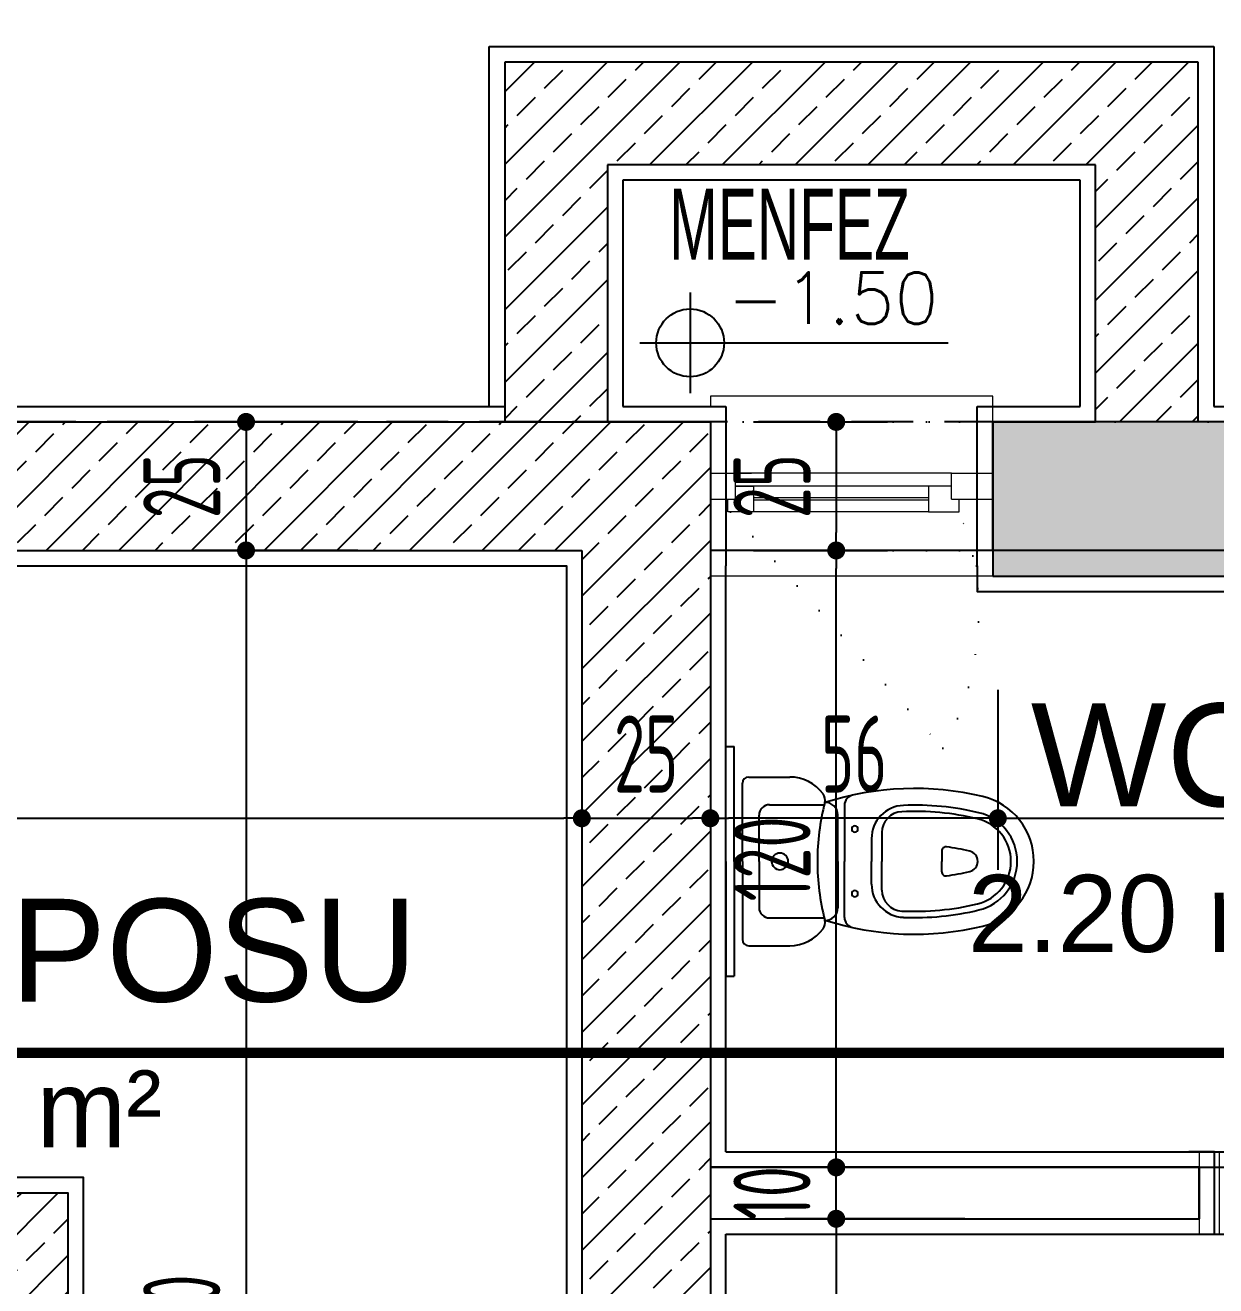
# Model space of a CAD drawing. Extents: x 41749 to 92598, y -24291 to 29432.
# Drawn here: x 50919 to 51150.6, y -22464 to -22218.8 of the extents above; entities that cross this region are included whole.
import ezdxf

# ---------------------------------------------------------------- set-up
doc = ezdxf.new("R2010")
doc.units = 0
doc.header["$MEASUREMENT"] = 0
doc.header["$PDMODE"] = 3
for name, pattern in [('ACAD_ISO10W100', [18, 12, -3, 0, -3]), ('DASHED', [0.75, 0.5, -0.25]), ('DOT', [6.35, 0, -6.35])]:
    doc.linetypes.add(name, pattern=pattern)
doc.layers.get('0').update_dxf_attribs({"linetype": 'CONTINUOUS'})
doc.layers.get('Defpoints').update_dxf_attribs({"linetype": 'CONTINUOUS'})
for name, color, linetype in [('AKS', 10, 'CONTINUOUS'), ('DUVAR', 6, 'CONTINUOUS'), ('İÇ ÖLÇÜ', 95, 'CONTINUOUS'), ('KOLON', 5, 'CONTINUOUS'), ('MAHAL', 21, 'CONTINUOUS'), ('MERBAS', 231, 'CONTINUOUS'), ('OLCU', 3, 'CONTINUOUS'), ('P', 7, 'DOT'), ('SEMBOL', 21, 'CONTINUOUS'), ('SIVA', 7, 'CONTINUOUS'), ('SıVA', 7, 'CONTINUOUS'), ('tar', 12, 'CONTINUOUS'), ('TEFRIS', 12, 'CONTINUOUS'), ('tefriş', 12, 'CONTINUOUS'), ('YAZI', 7, 'CONTINUOUS')]:
    doc.layers.add(name, color=color, linetype=linetype)
doc.layers.add('KAPI-GOR', color=153, linetype='CONTINUOUS', lineweight=15)
doc.layers.add('KAPI-KASA', color=34, linetype='CONTINUOUS', lineweight=20)
doc.styles.add('KOT', font='ROMANS.SHX')
doc.styles.add('mahal', font='arial.ttf', dxfattribs={"height": 70})
doc.styles.add('OLCU', font='isocpeur.ttf', dxfattribs={"width": 0.59})
doc.dimstyles.new('OLCU3', dxfattribs={"dimscale": 0.5, "dimtxt": 30, "dimasz": 7, "dimexe": 20, "dimexo": 0, "dimgap": 10, "dimtad": 1, "dimdec": 4, "dimrnd": 0.5, "dimdsep": 46, "dimtxsty": 'OLCU', "dimblk1": 'DOT', "dimblk2": 'DOT', "dimsah": 1, "dimcen": 0.09, "dimclrt": 4, "dimadec": 0, "dimazin": 0, "dimtfac": 1, "dimtdec": 4, "dimtix": 1, "dimtmove": 2, "dimatfit": 3, "dimfxl": 0, "dimtolj": 1, "dimtzin": 0, "dimarcsym": 0})
pattern_1 = [(45, (16.363, 0.385), (-7.0710678, 7.0710678), []), (45, (23.434, 0.385), (-7.0710678, 7.0710678), [5, -2.5])]

# ---------------------------------------------------------------- blocks, each defined once
blk = doc.blocks.new('DOT')
at = {"color": 0, "linetype": 'ByBlock'}
blk.add_line((-0.5, 0), (-1, 0), dxfattribs=at)
at = {"color": 0, "linetype": 'ByBlock', "const_width": 0.5}
blk.add_lwpolyline([(-0.25, 0, 1), (0.25, 0, 1)], format="xyb", close=True, dxfattribs=at)
blk = doc.blocks.new('*D2386')
at = {"layer": 'Defpoints', "color": 0, "transparency": 16777216}
for p in [(49072.8, -22085.67), (51262.32, -22295.96), (49072.8, -22343.23)]:
    blk.add_point(p, dxfattribs=at)
at = {"layer": 'OLCU', "color": 0, "lineweight": -2, "transparency": 16777216}
for p, q in [((49072.8, -22110.67), (49072.8, -22075.67)), ((51262.32, -22110.67), (51262.32, -22075.67)), ((51258.82, -22085.67), (49076.3, -22085.67))]:
    blk.add_line(p, q, dxfattribs=at)
at = {"layer": 'OLCU', "color": 0, "lineweight": -2, "transparency": 16777216, "xscale": 3.5, "yscale": 3.5, "zscale": 3.5, "rotation": 180}
blk.add_blockref('DOT', (49072.8, -22085.67), dxfattribs=at)
at = {"layer": 'OLCU', "color": 0, "lineweight": -2, "transparency": 16777216, "xscale": 3.5, "yscale": 3.5, "zscale": 3.5}
blk.add_blockref('DOT', (51262.32, -22085.67), dxfattribs=at)
at = {"layer": 'OLCU', "color": 4, "transparency": 16777216, "insert": (50167.56, -22073.17), "char_height": 15, "attachment_point": 5, "style": 'OLCU'}
blk.add_mtext('\\A1;2189.5', dxfattribs=at)
blk = doc.blocks.new('*D2397')
at = {"layer": 'Defpoints', "color": 0, "transparency": 16777216}
for p in [(51060.63, -22295.96), (51060.63, -22320.96), (51076.73, -22320.96)]:
    blk.add_point(p, dxfattribs=at)
at = {"layer": 'İÇ ÖLÇÜ', "color": 0, "lineweight": -2, "transparency": 16777216}
for p, q in [((51060.63, -22295.96), (51086.73, -22295.96)), ((51076.73, -22299.46), (51076.73, -22317.46)), ((51060.63, -22320.96), (51086.73, -22320.96))]:
    blk.add_line(p, q, dxfattribs=at)
at = {"layer": 'İÇ ÖLÇÜ', "color": 0, "lineweight": -2, "transparency": 16777216, "xscale": 3.5, "yscale": 3.5, "zscale": 3.5}
for p, rotation in [((51076.73, -22295.96), 90), ((51076.73, -22320.96), 270)]:
    blk.add_blockref('DOT', p, dxfattribs=dict(at, rotation=rotation))
at = {"layer": 'İÇ ÖLÇÜ', "color": 4, "transparency": 16777216, "insert": (51064.23, -22308.46), "char_height": 15, "attachment_point": 5, "rotation": 90, "style": 'OLCU'}
blk.add_mtext('\\A1;25', dxfattribs=at)
blk = doc.blocks.new('*D2398')
at = {"layer": 'Defpoints', "color": 0, "transparency": 16777216}
for p in [(51143.91, -22450.96), (51076.73, -22958.19), (51237.32, -22958.19)]:
    blk.add_point(p, dxfattribs=at)
at = {"layer": 'İÇ ÖLÇÜ', "color": 0, "lineweight": -2, "transparency": 16777216}
for p, q in [((51101.73, -22450.96), (51066.73, -22450.96)), ((51076.73, -22454.46), (51076.73, -22954.69)), ((51101.73, -22958.19), (51066.73, -22958.19))]:
    blk.add_line(p, q, dxfattribs=at)
at = {"layer": 'İÇ ÖLÇÜ', "color": 0, "lineweight": -2, "transparency": 16777216, "xscale": 3.5, "yscale": 3.5, "zscale": 3.5}
for p, rotation in [((51076.73, -22450.96), 90), ((51076.73, -22958.19), 270)]:
    blk.add_blockref('DOT', p, dxfattribs=dict(at, rotation=rotation))
at = {"layer": 'İÇ ÖLÇÜ', "color": 4, "transparency": 16777216, "insert": (51064.23, -22678.06), "char_height": 15, "attachment_point": 5, "rotation": 90, "style": 'OLCU'}
blk.add_mtext('\\A1;507', dxfattribs=at)
blk = doc.blocks.new('*D2433')
at = {"layer": 'Defpoints', "color": 0, "transparency": 16777216}
for p in [(51027.24, -22350.05), (50787.32, -22366.53), (51027.24, -22373.06)]:
    blk.add_point(p, dxfattribs=at)
at = {"layer": 'İÇ ÖLÇÜ', "color": 0, "lineweight": -2, "transparency": 16777216}
for p, q in [((51027.24, -22350.05), (51027.24, -22383.06)), ((50787.32, -22366.53), (50787.32, -22383.06)), ((50790.82, -22373.06), (51023.74, -22373.06))]:
    blk.add_line(p, q, dxfattribs=at)
at = {"layer": 'İÇ ÖLÇÜ', "color": 0, "lineweight": -2, "transparency": 16777216, "xscale": 3.5, "yscale": 3.5, "zscale": 3.5, "rotation": 180}
blk.add_blockref('DOT', (50787.32, -22373.06), dxfattribs=at)
at = {"layer": 'İÇ ÖLÇÜ', "color": 0, "lineweight": -2, "transparency": 16777216, "xscale": 3.5, "yscale": 3.5, "zscale": 3.5}
blk.add_blockref('DOT', (51027.24, -22373.06), dxfattribs=at)
at = {"layer": 'İÇ ÖLÇÜ', "color": 4, "transparency": 16777216, "insert": (50907.28, -22360.56), "char_height": 15, "attachment_point": 5, "style": 'OLCU'}
blk.add_mtext('\\A1;240', dxfattribs=at)
blk = doc.blocks.new('*D2434')
at = {"layer": 'Defpoints', "color": 0, "transparency": 16777216}
for p in [(51108.17, -22315.38), (51237.32, -22366.53), (51237.32, -22373.06)]:
    blk.add_point(p, dxfattribs=at)
at = {"layer": 'İÇ ÖLÇÜ', "color": 0, "lineweight": -2, "transparency": 16777216}
for p, q in [((51108.17, -22348.06), (51108.17, -22383.06)), ((51237.32, -22366.53), (51237.32, -22383.06)), ((51111.67, -22373.06), (51233.82, -22373.06))]:
    blk.add_line(p, q, dxfattribs=at)
at = {"layer": 'İÇ ÖLÇÜ', "color": 0, "lineweight": -2, "transparency": 16777216, "xscale": 3.5, "yscale": 3.5, "zscale": 3.5, "rotation": 180}
blk.add_blockref('DOT', (51108.17, -22373.06), dxfattribs=at)
at = {"layer": 'İÇ ÖLÇÜ', "color": 0, "lineweight": -2, "transparency": 16777216, "xscale": 3.5, "yscale": 3.5, "zscale": 3.5}
blk.add_blockref('DOT', (51237.32, -22373.06), dxfattribs=at)
at = {"layer": 'İÇ ÖLÇÜ', "color": 4, "transparency": 16777216, "insert": (51172.74, -22360.56), "char_height": 15, "attachment_point": 5, "style": 'OLCU'}
blk.add_mtext('\\A1;129', dxfattribs=at)
blk = doc.blocks.new('*D2762')
at = {"layer": 'Defpoints', "color": 0, "transparency": 16777216}
for p in [(51027.24, -22350.05), (51052.24, -22363.65), (51052.24, -22373.06)]:
    blk.add_point(p, dxfattribs=at)
at = {"layer": 'İÇ ÖLÇÜ', "color": 0, "lineweight": -2, "transparency": 16777216}
for p, q in [((51027.24, -22350.05), (51027.24, -22383.06)), ((51052.24, -22363.65), (51052.24, -22383.06)), ((51030.74, -22373.06), (51048.74, -22373.06))]:
    blk.add_line(p, q, dxfattribs=at)
at = {"layer": 'İÇ ÖLÇÜ', "color": 0, "lineweight": -2, "transparency": 16777216, "xscale": 3.5, "yscale": 3.5, "zscale": 3.5, "rotation": 180}
blk.add_blockref('DOT', (51027.24, -22373.06), dxfattribs=at)
at = {"layer": 'İÇ ÖLÇÜ', "color": 0, "lineweight": -2, "transparency": 16777216, "xscale": 3.5, "yscale": 3.5, "zscale": 3.5}
blk.add_blockref('DOT', (51052.24, -22373.06), dxfattribs=at)
at = {"layer": 'İÇ ÖLÇÜ', "color": 4, "transparency": 16777216, "insert": (51039.74, -22360.56), "char_height": 15, "attachment_point": 5, "style": 'OLCU'}
blk.add_mtext('\\A1;25', dxfattribs=at)
blk = doc.blocks.new('*D2763')
at = {"layer": 'Defpoints', "color": 0, "transparency": 16777216}
for p in [(50983.69, -22295.96), (50961.91, -22320.96), (50983.69, -22320.96)]:
    blk.add_point(p, dxfattribs=at)
at = {"layer": 'İÇ ÖLÇÜ', "color": 0, "lineweight": -2, "transparency": 16777216}
for p, q in [((50983.69, -22295.96), (50951.91, -22295.96)), ((50961.91, -22299.46), (50961.91, -22317.46)), ((50983.69, -22320.96), (50951.91, -22320.96))]:
    blk.add_line(p, q, dxfattribs=at)
at = {"layer": 'İÇ ÖLÇÜ', "color": 0, "lineweight": -2, "transparency": 16777216, "xscale": 3.5, "yscale": 3.5, "zscale": 3.5}
for p, rotation in [((50961.91, -22295.96), 90), ((50961.91, -22320.96), 270)]:
    blk.add_blockref('DOT', p, dxfattribs=dict(at, rotation=rotation))
at = {"layer": 'İÇ ÖLÇÜ', "color": 4, "transparency": 16777216, "insert": (50949.41, -22308.46), "char_height": 15, "attachment_point": 5, "rotation": 90, "style": 'OLCU'}
blk.add_mtext('\\A1;25', dxfattribs=at)
blk = doc.blocks.new('*D2764')
at = {"layer": 'Defpoints', "color": 0, "transparency": 16777216}
for p in [(50983.69, -22320.96), (50961.91, -22620.96), (51027.24, -22620.96)]:
    blk.add_point(p, dxfattribs=at)
at = {"layer": 'İÇ ÖLÇÜ', "color": 0, "lineweight": -2, "transparency": 16777216}
for p, q in [((50983.69, -22320.96), (50951.91, -22320.96)), ((50961.91, -22324.46), (50961.91, -22617.46)), ((50986.91, -22620.96), (50951.91, -22620.96))]:
    blk.add_line(p, q, dxfattribs=at)
at = {"layer": 'İÇ ÖLÇÜ', "color": 0, "lineweight": -2, "transparency": 16777216, "xscale": 3.5, "yscale": 3.5, "zscale": 3.5}
for p, rotation in [((50961.91, -22320.96), 90), ((50961.91, -22620.96), 270)]:
    blk.add_blockref('DOT', p, dxfattribs=dict(at, rotation=rotation))
at = {"layer": 'İÇ ÖLÇÜ', "color": 4, "transparency": 16777216, "insert": (50949.41, -22470.96), "char_height": 15, "attachment_point": 5, "rotation": 90, "style": 'OLCU'}
blk.add_mtext('\\A1;300', dxfattribs=at)
blk = doc.blocks.new('*D2775')
at = {"layer": 'Defpoints', "color": 0, "transparency": 16777216}
for p in [(51076.73, -22440.96), (51086.01, -22440.96), (51143.91, -22450.96)]:
    blk.add_point(p, dxfattribs=at)
at = {"layer": 'İÇ ÖLÇÜ', "color": 0, "lineweight": -2, "transparency": 16777216}
for p, q in [((51076.73, -22437.46), (51076.73, -22433.96)), ((51086.01, -22440.96), (51066.73, -22440.96)), ((51076.73, -22450.96), (51076.73, -22440.96)), ((51101.73, -22450.96), (51066.73, -22450.96)), ((51076.73, -22454.46), (51076.73, -22457.96))]:
    blk.add_line(p, q, dxfattribs=at)
at = {"layer": 'İÇ ÖLÇÜ', "color": 0, "lineweight": -2, "transparency": 16777216, "xscale": 3.5, "yscale": 3.5, "zscale": 3.5}
for p, rotation in [((51076.73, -22440.96), 270), ((51076.73, -22450.96), 90)]:
    blk.add_blockref('DOT', p, dxfattribs=dict(at, rotation=rotation))
at = {"layer": 'İÇ ÖLÇÜ', "color": 4, "transparency": 16777216, "insert": (51064.23, -22445.96), "char_height": 15, "attachment_point": 5, "rotation": 90, "style": 'OLCU'}
blk.add_mtext('\\A1;10', dxfattribs=at)
blk = doc.blocks.new('*D2776')
at = {"layer": 'Defpoints', "color": 0, "transparency": 16777216}
for p in [(51076.73, -22320.96), (51086.73, -22320.96), (51086.01, -22440.96)]:
    blk.add_point(p, dxfattribs=at)
at = {"layer": 'İÇ ÖLÇÜ', "color": 0, "lineweight": -2, "transparency": 16777216}
for p, q in [((51086.73, -22320.96), (51066.73, -22320.96)), ((51076.73, -22437.46), (51076.73, -22324.46)), ((51086.01, -22440.96), (51066.73, -22440.96))]:
    blk.add_line(p, q, dxfattribs=at)
at = {"layer": 'İÇ ÖLÇÜ', "color": 0, "lineweight": -2, "transparency": 16777216, "xscale": 3.5, "yscale": 3.5, "zscale": 3.5}
for p, rotation in [((51076.73, -22320.96), 90), ((51076.73, -22440.96), 270)]:
    blk.add_blockref('DOT', p, dxfattribs=dict(at, rotation=rotation))
at = {"layer": 'İÇ ÖLÇÜ', "color": 4, "transparency": 16777216, "insert": (51064.23, -22380.96), "char_height": 15, "attachment_point": 5, "rotation": 90, "style": 'OLCU'}
blk.add_mtext('\\A1;120', dxfattribs=at)
blk = doc.blocks.new('KOTBLK04')
for p, q in [((0, 0.49), (0, -0.49)), ((-0.49, 0), (2.51, 0))]:
    blk.add_line(p, q)
blk.add_circle((0, 0), 0.33)
at = {"color": 7, "style": 'KOT'}
blk.add_attdef('TEMIZ', (0.359, 0.185), '', height=1, dxfattribs=at)
blk = doc.blocks.new('klz1')
at = {"layer": 'tefriş', "linetype": 'Continuous'}
for p, q in [((137402.96, 93241.87), (137375.4, 93241.87)), ((137375.4, 93241.87), (137375.4, 93239.87)), ((137402.96, 93239.87), (137375.4, 93239.87)), ((137402.96, 93241.87), (137430.52, 93241.87)), ((137402.96, 93239.87), (137430.52, 93239.87)), ((137430.52, 93241.87), (137430.52, 93239.87)), ((137382.71, 93236.37), (137382.71, 93226.52)), ((137402.96, 93237.87), (137384.21, 93237.87)), ((137402.96, 93237.87), (137421.71, 93237.87)), ((137423.21, 93236.37), (137423.21, 93226.52)), ((137402.96, 93233.87), (137391.86, 93233.87)), ((137402.96, 93233.87), (137414.06, 93233.87)), ((137389.36, 93231.37), (137389.36, 93218.21)), ((137416.56, 93231.37), (137416.56, 93218.21)), ((137402.96, 93214.99), (137391.79, 93214.99)), ((137402.96, 93214.99), (137414.13, 93214.99)), ((137389.5, 93213.37), (137402.96, 93213.37)), ((137416.41, 93213.37), (137402.96, 93213.37)), ((137397.51, 93206.87), (137402.96, 93206.87)), ((137408.41, 93206.87), (137402.96, 93206.87)), ((137396.03, 93204.37), (137402.96, 93204.37)), ((137409.89, 93204.37), (137402.96, 93204.37)), ((137400.47, 93190.01), (137402.96, 93190.01)), ((137405.45, 93190.01), (137402.96, 93190.01))]:
    blk.add_line(p, q, dxfattribs=at)
for centre, radius, start, end in [((137384.21, 93236.37), 1.5, 90, 180), ((137421.71, 93236.37), 1.5, 0, 90), ((137391.86, 93231.37), 2.5, 90, 180), ((137414.06, 93231.37), 2.5, 0, 90), ((137402.96, 93228.87), 2, 90, 270), ((137402.96, 93228.87), 2, 270, 90), ((137392.71, 93226.52), 10, 180, 233.367), ((137413.21, 93226.52), 10, 306.633, 0), ((137455.46, 93196.51), 70, 162.0548, 193.5362), ((137388.23, 93220.5), 2.5, 233.367, 284.5064), ((137391.79, 93217.99), 3, 178.6368, 270), ((137402.96, 93163.59), 56.29, 90, 104.5064), ((137402.96, 93163.59), 56.29, 75.4936, 90), ((137414.13, 93217.99), 3, 270, 1.3632), ((137350.46, 93196.51), 70, 346.4638, 17.9452), ((137417.68, 93220.5), 2.5, 255.4936, 306.633), ((137389.5, 93210.87), 2.5, 90, 167.7163), ((137416.41, 93210.87), 2.5, 12.2837, 90), ((137395.21, 93210.87), 0.75, 0, 180), ((137395.21, 93210.87), 0.75, 180, 0), ((137410.71, 93210.87), 0.75, 0, 180), ((137410.71, 93210.87), 0.75, 180, 0), ((137397.51, 93198.87), 8, 90, 177.6672), ((137408.41, 93198.87), 8, 2.3328, 90), ((137396.03, 93199.37), 5, 90, 177.2441), ((137409.89, 93199.37), 5, 2.7559, 90), ((137455.46, 93196.51), 66, 177.6672, 193.5362), ((137455.46, 93196.51), 64.5, 177.2441, 193.5362), ((137350.46, 93196.51), 64.5, 346.4638, 2.7559), ((137350.46, 93196.51), 66, 346.4638, 2.3328), ((137400.47, 93189.01), 1, 90, 187.7658), ((137455.46, 93196.51), 56.5, 187.7658, 193.5362), ((137350.46, 93196.51), 56.5, 346.4638, 352.2342), ((137405.45, 93189.01), 1, 352.2342, 90), ((137402.96, 93183.87), 2.5, 193.5362, 270), ((137402.96, 93183.87), 2.5, 270, 346.4638), ((137402.96, 93183.87), 16, 193.5362, 270), ((137402.96, 93183.87), 12, 193.5362, 270), ((137402.96, 93183.87), 10.5, 193.5362, 270), ((137402.96, 93183.87), 10.5, 270, 346.4638), ((137402.96, 93183.87), 12, 270, 346.4638), ((137402.96, 93183.87), 16, 270, 346.4638)]:
    blk.add_arc(centre, radius, start, end, dxfattribs=at)
blk = doc.blocks.new('*D2777')
at = {"layer": 'Defpoints', "color": 0, "transparency": 16777216}
for p in [(51108.17, -22315.38), (51052.24, -22351.13), (51052.24, -22373.06)]:
    blk.add_point(p, dxfattribs=at)
at = {"layer": 'İÇ ÖLÇÜ', "color": 0, "lineweight": -2, "transparency": 16777216}
for p, q in [((51108.17, -22348.06), (51108.17, -22383.06)), ((51052.24, -22351.13), (51052.24, -22383.06)), ((51104.67, -22373.06), (51055.74, -22373.06))]:
    blk.add_line(p, q, dxfattribs=at)
at = {"layer": 'İÇ ÖLÇÜ', "color": 0, "lineweight": -2, "transparency": 16777216, "xscale": 3.5, "yscale": 3.5, "zscale": 3.5, "rotation": 180}
blk.add_blockref('DOT', (51052.24, -22373.06), dxfattribs=at)
at = {"layer": 'İÇ ÖLÇÜ', "color": 0, "lineweight": -2, "transparency": 16777216, "xscale": 3.5, "yscale": 3.5, "zscale": 3.5}
blk.add_blockref('DOT', (51108.17, -22373.06), dxfattribs=at)
at = {"layer": 'İÇ ÖLÇÜ', "color": 4, "transparency": 16777216, "insert": (51080.21, -22360.56), "char_height": 15, "attachment_point": 5, "style": 'OLCU'}
blk.add_mtext('\\A1;56', dxfattribs=at)
blk = doc.blocks.new('*D2793')
at = {"layer": 'Defpoints', "color": 0, "transparency": 16777216}
for p in [(51147.17, -22121.6), (51147.17, -22295.96), (51262.32, -22295.96)]:
    blk.add_point(p, dxfattribs=at)
at = {"layer": 'OLCU', "color": 0, "lineweight": -2, "transparency": 16777216}
for p, q in [((51147.17, -22146.6), (51147.17, -22111.6)), ((51262.32, -22146.6), (51262.32, -22111.6)), ((51258.82, -22121.6), (51150.67, -22121.6))]:
    blk.add_line(p, q, dxfattribs=at)
at = {"layer": 'OLCU', "color": 0, "lineweight": -2, "transparency": 16777216, "xscale": 3.5, "yscale": 3.5, "zscale": 3.5, "rotation": 180}
blk.add_blockref('DOT', (51147.17, -22121.6), dxfattribs=at)
at = {"layer": 'OLCU', "color": 0, "lineweight": -2, "transparency": 16777216, "xscale": 3.5, "yscale": 3.5, "zscale": 3.5}
blk.add_blockref('DOT', (51262.32, -22121.6), dxfattribs=at)
at = {"layer": 'OLCU', "color": 4, "transparency": 16777216, "insert": (51204.74, -22109.1), "char_height": 15, "attachment_point": 5, "style": 'OLCU'}
blk.add_mtext('\\A1;115', dxfattribs=at)
blk = doc.blocks.new('*D2794')
at = {"layer": 'Defpoints', "color": 0, "transparency": 16777216}
for p in [(51127.17, -22121.6), (51127.17, -22270.95), (51147.17, -22295.96)]:
    blk.add_point(p, dxfattribs=at)
at = {"layer": 'OLCU', "color": 0, "lineweight": -2, "transparency": 16777216}
for p, q in [((51127.17, -22146.6), (51127.17, -22111.6)), ((51147.17, -22146.6), (51147.17, -22111.6)), ((51123.67, -22121.6), (51120.17, -22121.6)), ((51147.17, -22121.6), (51127.17, -22121.6)), ((51150.67, -22121.6), (51154.17, -22121.6))]:
    blk.add_line(p, q, dxfattribs=at)
at = {"layer": 'OLCU', "color": 0, "lineweight": -2, "transparency": 16777216, "xscale": 3.5, "yscale": 3.5, "zscale": 3.5}
blk.add_blockref('DOT', (51127.17, -22121.6), dxfattribs=at)
at = {"layer": 'OLCU', "color": 0, "lineweight": -2, "transparency": 16777216, "xscale": 3.5, "yscale": 3.5, "zscale": 3.5, "rotation": 180}
blk.add_blockref('DOT', (51147.17, -22121.6), dxfattribs=at)
at = {"layer": 'OLCU', "color": 4, "transparency": 16777216, "insert": (51137.17, -22109.1), "char_height": 15, "attachment_point": 5, "style": 'OLCU'}
blk.add_mtext('\\A1;20', dxfattribs=at)
blk = doc.blocks.new('*D2795')
at = {"layer": 'Defpoints', "color": 0, "transparency": 16777216}
for p in [(51107.17, -22121.6), (51127.17, -22270.95), (51107.17, -22300.96)]:
    blk.add_point(p, dxfattribs=at)
at = {"layer": 'OLCU', "color": 0, "lineweight": -2, "transparency": 16777216}
for p, q in [((51107.17, -22146.6), (51107.17, -22111.6)), ((51127.17, -22146.6), (51127.17, -22111.6)), ((51103.67, -22121.6), (51100.17, -22121.6)), ((51127.17, -22121.6), (51107.17, -22121.6)), ((51130.67, -22121.6), (51134.17, -22121.6))]:
    blk.add_line(p, q, dxfattribs=at)
at = {"layer": 'OLCU', "color": 0, "lineweight": -2, "transparency": 16777216, "xscale": 3.5, "yscale": 3.5, "zscale": 3.5}
blk.add_blockref('DOT', (51107.17, -22121.6), dxfattribs=at)
at = {"layer": 'OLCU', "color": 0, "lineweight": -2, "transparency": 16777216, "xscale": 3.5, "yscale": 3.5, "zscale": 3.5, "rotation": 180}
blk.add_blockref('DOT', (51127.17, -22121.6), dxfattribs=at)
at = {"layer": 'OLCU', "color": 4, "transparency": 16777216, "insert": (51117.17, -22109.1), "char_height": 15, "attachment_point": 5, "style": 'OLCU'}
blk.add_mtext('\\A1;20', dxfattribs=at)
blk = doc.blocks.new('*D2796')
at = {"layer": 'Defpoints', "color": 0, "transparency": 16777216}
for p in [(51052.24, -22121.6), (51052.24, -22295.96), (51107.17, -22300.96)]:
    blk.add_point(p, dxfattribs=at)
at = {"layer": 'OLCU', "color": 0, "lineweight": -2, "transparency": 16777216}
for p, q in [((51052.24, -22146.6), (51052.24, -22111.6)), ((51107.17, -22146.6), (51107.17, -22111.6)), ((51103.67, -22121.6), (51055.74, -22121.6))]:
    blk.add_line(p, q, dxfattribs=at)
at = {"layer": 'OLCU', "color": 0, "lineweight": -2, "transparency": 16777216, "xscale": 3.5, "yscale": 3.5, "zscale": 3.5, "rotation": 180}
blk.add_blockref('DOT', (51052.24, -22121.6), dxfattribs=at)
at = {"layer": 'OLCU', "color": 0, "lineweight": -2, "transparency": 16777216, "xscale": 3.5, "yscale": 3.5, "zscale": 3.5}
blk.add_blockref('DOT', (51107.17, -22121.6), dxfattribs=at)
at = {"layer": 'OLCU', "color": 4, "transparency": 16777216, "insert": (51079.71, -22109.1), "char_height": 15, "attachment_point": 5, "style": 'OLCU'}
blk.add_mtext('\\A1;55', dxfattribs=at)
blk = doc.blocks.new('*D2797')
at = {"layer": 'Defpoints', "color": 0, "transparency": 16777216}
for p in [(51032.23, -22121.6), (51032.23, -22295.96), (51052.24, -22295.96)]:
    blk.add_point(p, dxfattribs=at)
at = {"layer": 'OLCU', "color": 0, "lineweight": -2, "transparency": 16777216}
for p, q in [((51032.23, -22146.6), (51032.23, -22111.6)), ((51052.24, -22146.6), (51052.24, -22111.6)), ((51028.73, -22121.6), (51025.23, -22121.6)), ((51052.24, -22121.6), (51032.23, -22121.6)), ((51055.74, -22121.6), (51059.24, -22121.6))]:
    blk.add_line(p, q, dxfattribs=at)
at = {"layer": 'OLCU', "color": 0, "lineweight": -2, "transparency": 16777216, "xscale": 3.5, "yscale": 3.5, "zscale": 3.5}
blk.add_blockref('DOT', (51032.23, -22121.6), dxfattribs=at)
at = {"layer": 'OLCU', "color": 0, "lineweight": -2, "transparency": 16777216, "xscale": 3.5, "yscale": 3.5, "zscale": 3.5, "rotation": 180}
blk.add_blockref('DOT', (51052.24, -22121.6), dxfattribs=at)
at = {"layer": 'OLCU', "color": 4, "transparency": 16777216, "insert": (51042.24, -22109.1), "char_height": 15, "attachment_point": 5, "style": 'OLCU'}
blk.add_mtext('\\A1;20', dxfattribs=at)
blk = doc.blocks.new('*D2798')
at = {"layer": 'Defpoints', "color": 0, "transparency": 16777216}
for p in [(51012.23, -22121.6), (51012.23, -22292.96), (51032.23, -22295.96)]:
    blk.add_point(p, dxfattribs=at)
at = {"layer": 'OLCU', "color": 0, "lineweight": -2, "transparency": 16777216}
for p, q in [((51012.23, -22146.6), (51012.23, -22111.6)), ((51032.23, -22146.6), (51032.23, -22111.6)), ((51008.73, -22121.6), (51005.23, -22121.6)), ((51032.23, -22121.6), (51012.23, -22121.6)), ((51035.73, -22121.6), (51039.23, -22121.6))]:
    blk.add_line(p, q, dxfattribs=at)
at = {"layer": 'OLCU', "color": 0, "lineweight": -2, "transparency": 16777216, "xscale": 3.5, "yscale": 3.5, "zscale": 3.5}
blk.add_blockref('DOT', (51012.23, -22121.6), dxfattribs=at)
at = {"layer": 'OLCU', "color": 0, "lineweight": -2, "transparency": 16777216, "xscale": 3.5, "yscale": 3.5, "zscale": 3.5, "rotation": 180}
blk.add_blockref('DOT', (51032.23, -22121.6), dxfattribs=at)
at = {"layer": 'OLCU', "color": 4, "transparency": 16777216, "insert": (51022.23, -22109.1), "char_height": 15, "attachment_point": 5, "style": 'OLCU'}
blk.add_mtext('\\A1;20', dxfattribs=at)
blk = doc.blocks.new('*D2799')
at = {"layer": 'Defpoints', "color": 0, "transparency": 16777216}
for p in [(49072.8, -22121.6), (51012.23, -22292.96), (49072.8, -22334.44)]:
    blk.add_point(p, dxfattribs=at)
at = {"layer": 'OLCU', "color": 0, "lineweight": -2, "transparency": 16777216}
for p, q in [((49072.8, -22146.6), (49072.8, -22111.6)), ((51012.23, -22146.6), (51012.23, -22111.6)), ((51008.73, -22121.6), (49076.3, -22121.6))]:
    blk.add_line(p, q, dxfattribs=at)
at = {"layer": 'OLCU', "color": 0, "lineweight": -2, "transparency": 16777216, "xscale": 3.5, "yscale": 3.5, "zscale": 3.5, "rotation": 180}
blk.add_blockref('DOT', (49072.8, -22121.6), dxfattribs=at)
at = {"layer": 'OLCU', "color": 0, "lineweight": -2, "transparency": 16777216, "xscale": 3.5, "yscale": 3.5, "zscale": 3.5}
blk.add_blockref('DOT', (51012.23, -22121.6), dxfattribs=at)
at = {"layer": 'OLCU', "color": 4, "transparency": 16777216, "insert": (50042.51, -22109.1), "char_height": 15, "attachment_point": 5, "style": 'OLCU'}
blk.add_mtext('\\A1;1939.5', dxfattribs=at)

msp = doc.modelspace()

# ---------------------------------------------------------------- hatches: boundary and pattern name
at = {"layer": 'tar'}
h = msp.add_hatch(dxfattribs=at)
h.set_pattern_fill('ANSI33', color=256, scale=40, style=0)
h.set_pattern_definition(pattern_1)
h.paths.add_polyline_path([(51147.16801, -22225.95372), (51066.72873, -22225.95372), (51012.22873, -22225.95372), (51012.22873, -22295.95522), (51032.22873, -22295.95522), (51032.22873, -22245.95372), (51066.72873, -22245.95372), (51127.16801, -22245.95372), (51127.16801, -22295.95372), (51127.16801, -22295.95522), (51147.16801, -22295.95522)])
h = msp.add_hatch(dxfattribs=at)
h.set_pattern_fill('ANSI33', color=256, scale=40, style=0)
h.set_pattern_definition(pattern_1)
h.paths.add_polyline_path([(50787.31654, -22355.95522), (50767.31654, -22355.95522), (50767.31654, -22377.10746), (50767.31654, -22418.70461), (50787.31654, -22418.70461)])
h.paths.add_polyline_path([(49692.31654, -22295.95522), (49662.31654, -22295.95522), (49662.31654, -22355.95522), (49692.31654, -22355.95522)])
h.paths.add_polyline_path([(50217.31654, -22295.95522), (50207.31654, -22295.95522), (50197.31654, -22295.95522), (50197.31654, -22500.95522), (50217.31654, -22500.95522)])
h.paths.add_polyline_path([(50397.31654, -22295.95522), (50387.31654, -22295.95522), (50377.31654, -22295.95522), (50377.31654, -22500.95522), (50397.31654, -22500.95522)])
h.paths.add_polyline_path([(50757.31654, -22355.95522), (50787.31654, -22355.95522), (50787.31654, -22295.95522), (50757.31654, -22295.95522)])
h.paths.add_polyline_path([(51107.16801, -22295.95522), (51107.16801, -22325.95522), (51166.16801, -22325.95522), (51166.16801, -22295.95522)])
h.paths.add_polyline_path([(49692.31654, -22580.95522), (49662.31654, -22580.95522), (49662.31654, -22640.95522), (49692.31654, -22640.95522)])
h.paths.add_polyline_path([(50377.31654, -22610.95522), (50377.31654, -22640.95522), (50437.31654, -22640.95522), (50437.31654, -22610.95522)])
h.paths.add_polyline_path([(50787.31654, -22640.95522), (50787.31654, -22610.95522), (50727.31654, -22610.95522), (50727.31654, -22640.95522)])
h.paths.add_polyline_path([(49692.31654, -23110.95522), (49692.31654, -23080.95522), (49632.31654, -23080.95522), (49632.31654, -23110.95522)])
h.paths.add_polyline_path([(50117.31654, -23155.95517), (50087.31654, -23155.95517), (50087.31654, -23215.95517), (50117.31654, -23215.95517)])
h.paths.add_polyline_path([(50617.31654, -23155.95517), (50587.31654, -23155.95517), (50587.31654, -23215.95517), (50617.31654, -23215.95517)])
h.paths.add_polyline_path([(51106.16801, -23080.95522), (51106.16801, -23110.95522), (51166.16801, -23110.95522), (51166.16801, -23080.95522)])
h.paths.add_polyline_path([(50768.25654, -22349.30589), (50786.37654, -22349.30589), (50786.37654, -22371.80589), (50768.25654, -22371.80589)], flags=9)
h = msp.add_hatch(dxfattribs=at)
h.set_pattern_fill('ANSI33', color=256, scale=40, style=0)
h.set_pattern_definition(pattern_1)
h.paths.add_polyline_path([(51052.24228, -22295.95522), (50787.31654, -22295.95522), (50787.31654, -22320.95522), (51027.24228, -22320.95522), (51027.24228, -22418.70461), (51052.24228, -22418.70461), (51052.24228, -22320.95522)])
h.paths.add_polyline_path([(51052.24228, -22418.70461), (51027.24228, -22418.70461), (51027.24228, -22620.95522), (50927.31654, -22620.95522), (50927.31654, -22445.95522), (50787.31654, -22445.95522), (50787.31654, -22418.70461), (50767.31654, -22418.70461), (50767.31654, -22510.95522), (50787.31654, -22510.95522), (50787.31654, -22470.95522), (50907.31654, -22470.95522), (50907.31654, -22620.95522), (50787.31654, -22620.95522), (50787.31654, -22640.95522), (51052.24228, -22640.95522)])
h.paths.add_polyline_path([(50823.66904, -22317.51522), (50823.66904, -22299.39522), (50846.16904, -22299.39522), (50846.16904, -22317.51522)], flags=24)
h.paths.add_polyline_path([(51030.68228, -22349.30589), (51048.80228, -22349.30589), (51048.80228, -22371.80589), (51030.68228, -22371.80589)], flags=24)
h.paths.add_polyline_path([(50938.15865, -22317.51522), (50938.15865, -22299.39522), (50960.65865, -22299.39522), (50960.65865, -22317.51522)], flags=24)
h.paths.add_polyline_path([(50847.9128, -22295.50871), (50889.56846, -22295.50871), (50889.56846, -22320.39191), (50847.9128, -22320.39191)], flags=9)
h.paths.add_polyline_path([(50823.66904, -22640.01522), (50823.66904, -22621.89522), (50846.16904, -22621.89522), (50846.16904, -22640.01522)], flags=24)
h.paths.add_polyline_path([(50908.25654, -22537.18831), (50926.37654, -22537.18831), (50926.37654, -22559.68831), (50908.25654, -22559.68831)], flags=24)
h.paths.add_polyline_path([(51030.68228, -22537.18831), (51048.80228, -22537.18831), (51048.80228, -22559.68831), (51030.68228, -22559.68831)], flags=24)
h.paths.add_polyline_path([(50823.66904, -22467.51522), (50823.66904, -22449.39522), (50846.16904, -22449.39522), (50846.16904, -22467.51522)], flags=24)
h.paths.add_polyline_path([(50938.15865, -22640.01522), (50938.15865, -22621.89522), (50960.65865, -22621.89522), (50960.65865, -22640.01522)], flags=24)
h.paths.add_polyline_path([(50788.87581, -22476.22144), (50911.52792, -22476.22144), (50911.52792, -22528.73804), (50788.87581, -22528.73804)], flags=25)
h.paths.add_polyline_path([(50867.11664, -22617.2346), (50908.7723, -22617.2346), (50908.7723, -22642.1178), (50867.11664, -22642.1178)], flags=9)

# ---------------------------------------------------------------- linework, layer by layer
at = {"layer": 'AKS', "linetype": 'ACAD_ISO10W100'}
msp.add_line((51562.31654, -22295.95522), (48825.56622, -22295.95522), dxfattribs=at)
at = {"layer": 'DUVAR'}
for p, q in [((51107.16801, -22320.95517), (51107.16801, -22295.95517)), ((51107.16801, -22295.95517), (51107.16801, -22320.95517)), ((51107.16801, -22320.95517), (51107.16801, -22295.95517)), ((51107.16801, -22320.95517), (51107.16801, -22295.95517)), ((51107.16801, -22295.95517), (51107.16801, -22320.95517)), ((51107.16801, -22295.95517), (51107.16801, -22295.95517)), ((51127.16801, -22295.95517), (51127.16801, -22295.95522)), ((51127.16801, -22295.95522), (51127.16801, -22295.95522)), ((51142.31654, -22440.95522), (51147.31654, -22440.95522)), ((51147.31314, -22450.95518), (51147.31314, -22440.95518)), ((51147.31654, -22440.95518), (51147.31654, -22450.95518)), ((51147.31654, -22440.95518), (51147.31654, -22450.95518)), ((51147.31654, -22440.95518), (51147.31654, -22450.95518)), ((51147.31654, -22450.95518), (51147.31654, -22440.95518)), ((51147.31654, -22450.95518), (51147.31654, -22440.95518)), ((51147.31654, -22440.95518), (51147.31654, -22450.95518)), ((51147.31654, -22440.95518), (51147.31654, -22450.95518)), ((51147.31654, -22450.95518), (51147.31654, -22440.95518)), ((51147.31654, -22440.95518), (51147.31654, -22450.95518)), ((51147.31654, -22450.95522), (51147.31654, -22440.95522)), ((51052.24228, -22450.95522), (51147.31654, -22450.95522)), ((51142.31654, -22450.95522), (51147.31654, -22450.95522))]:
    msp.add_line(p, q, dxfattribs=at)
msp.add_lwpolyline([(51147.31654, -22440.95522), (51052.24228, -22440.95522)], dxfattribs=at)
at = {"layer": 'İÇ ÖLÇÜ'}
msp.add_lwpolyline([(51052.24228, -22440.95522), (51237.31654, -22440.95522), (51237.31654, -22320.95522), (51052.24228, -22320.95522)], close=True, dxfattribs=at)
at = {"layer": 'KAPI-GOR'}
for p, q in [((51052.24228, -22305.95517), (51057.12085, -22305.95517)), ((51052.24228, -22310.95517), (51052.24228, -22305.95517)), ((51052.24228, -22305.95517), (51060.24228, -22305.95517)), ((51057.12085, -22310.95517), (51057.12085, -22305.95517)), ((51099.16801, -22305.95517), (51057.12085, -22305.95517)), ((51099.16801, -22310.95517), (51099.16801, -22305.95517)), ((51099.16801, -22305.95517), (51107.16801, -22305.95517)), ((51057.12085, -22308.45517), (51060.62085, -22308.45517)), ((51060.62085, -22308.45517), (51057.12085, -22308.45517)), ((51057.12085, -22310.95517), (51057.12085, -22308.45517)), ((51060.62085, -22308.45517), (51060.62085, -22313.45517)), ((51094.66801, -22308.45517), (51060.62085, -22308.45517)), ((51094.66801, -22308.45517), (51094.66801, -22313.45517)), ((51099.16801, -22308.45517), (51094.66801, -22308.45517)), ((51052.24228, -22310.95517), (51057.12085, -22310.95517)), ((51055.62085, -22313.45517), (51055.62085, -22310.95517)), ((51094.66801, -22310.70517), (51060.62085, -22310.70517)), ((51094.66801, -22311.20517), (51060.62085, -22311.20517)), ((51099.16801, -22310.95517), (51107.16801, -22310.95517)), ((51100.66801, -22313.45517), (51100.66801, -22310.95517)), ((51060.62085, -22313.45517), (51055.62085, -22313.45517)), ((51060.62085, -22313.45517), (51055.62085, -22313.45517)), ((51094.66801, -22313.45517), (51060.62085, -22313.45517)), ((51094.66801, -22313.45517), (51100.66801, -22313.45517))]:
    msp.add_line(p, q, dxfattribs=at)
for points in [[(51107.16801, -22295.95517), (51107.16801, -22290.95517), (51052.24228, -22290.95517), (51052.24228, -22292.95522)], [(51107.16801, -22300.95517), (51107.16801, -22295.95517)], [(51107.16801, -22320.95517), (51107.16801, -22325.95517), (51052.24228, -22325.95517), (51052.24228, -22323.45517), (51052.24228, -22320.95517)]]:
    msp.add_lwpolyline(points, dxfattribs=at)
at = {"layer": 'KAPI-KASA'}
msp.add_lwpolyline([(51151.31654, -22437.95518), (51147.31654, -22437.95518), (51147.31654, -22453.95518), (51151.31654, -22453.95518), (51151.31654, -22437.95518)], close=True, dxfattribs=at)
at = {"layer": 'KOLON'}
for p, q in [((51066.72873, -22225.95372), (51012.22873, -22225.95372)), ((51012.22873, -22225.95372), (51012.22873, -22295.95517)), ((51147.16801, -22225.95372), (51066.72873, -22225.95372)), ((51147.16801, -22295.95517), (51147.16801, -22225.95372)), ((51066.72873, -22245.95372), (51032.22873, -22245.95372)), ((51032.22873, -22245.95372), (51032.22873, -22295.95517)), ((51127.16801, -22245.95372), (51066.72873, -22245.95372)), ((51127.16801, -22295.95372), (51127.16801, -22245.95372)), ((51032.22873, -22295.95517), (51052.24228, -22295.95517)), ((51052.24228, -22295.95517), (51032.22873, -22295.95517)), ((51052.24228, -22295.95517), (51052.24228, -22320.95517)), ((51107.16801, -22295.95372), (51127.16801, -22295.95372)), ((51107.16801, -22295.95517), (51127.16801, -22295.95517)), ((51127.16801, -22295.95517), (51107.16801, -22295.95517)), ((51107.16801, -22295.95517), (51107.16801, -22320.95517)), ((51107.16801, -22295.95522), (51107.16801, -22325.95522)), ((51166.16801, -22295.95522), (51107.16801, -22295.95522)), ((50787.31654, -22320.95522), (51027.24228, -22320.95522)), ((51027.24228, -22320.95522), (51027.24228, -22620.95522)), ((51107.16801, -22325.95522), (51166.16801, -22325.95522))]:
    msp.add_line(p, q, dxfattribs=at)
for points in [[(50787.31654, -22295.95522), (51052.24228, -22295.95522), (51052.24228, -22640.95522)], [(50927.31654, -22620.95522), (50927.31654, -22445.95522), (50787.31654, -22445.95522)]]:
    msp.add_lwpolyline(points, dxfattribs=at)
at = {"layer": 'MERBAS', "linetype": 'DASHED', "ltscale": 40, "const_width": 2}
msp.add_lwpolyline([(48982.69775, -22418.70461), (51385.61099, -22418.70461)], dxfattribs=at)
at = {"layer": 'P'}
for p, q in [((51107.16801, -22295.95517), (51052.24228, -22295.95517)), ((51056.1657, -22313.45517), (51097.45636, -22359.40156)), ((51107.16801, -22320.95517), (51052.24228, -22320.95517))]:
    msp.add_line(p, q, dxfattribs=at)
msp.add_arc((51051.65307, -22333.11446), 52.81054, 330.1479385, 21.8551185, dxfattribs=at)
at = {"layer": 'SIVA'}
for p, q in [((51055.24228, -22437.95522), (51234.31654, -22437.95522)), ((51150.31654, -22437.95522), (51145.31654, -22437.95522)), ((51150.31654, -22453.95522), (51150.31654, -22437.95522)), ((51055.24228, -22453.95522), (51234.31654, -22453.95522)), ((51145.31654, -22453.95522), (51150.31654, -22453.95522))]:
    msp.add_line(p, q, dxfattribs=at)
for points in [[(50892.02941, -22323.95522), (51024.24228, -22323.95522), (51024.24228, -22617.95522), (50930.31654, -22617.95522), (50930.31654, -22442.95522), (50790.31654, -22442.95522), (50790.31654, -22323.95522)], [(51055.24228, -22437.95522), (51055.24228, -22323.95522)], [(51103.907, -22323.95522), (51104.16801, -22323.95522), (51104.16801, -22328.95522), (51169.16801, -22328.95522), (51169.16801, -22323.95522), (51234.31654, -22323.95522), (51234.31654, -22437.95522)], [(51041.0263, -22643.95522), (51055.24228, -22643.95522), (51055.24228, -22453.95522)]]:
    msp.add_lwpolyline(points, dxfattribs=at)
at = {"layer": 'SıVA'}
for p, q in [((51009.22873, -22292.95517), (51009.22873, -22222.95372)), ((51009.22873, -22222.95372), (51066.72873, -22222.95372)), ((51066.72873, -22222.95372), (51150.16801, -22222.95372)), ((51150.16801, -22222.95372), (51150.16801, -22292.95517)), ((51066.72873, -22248.95372), (51035.22873, -22248.95372)), ((51035.22873, -22248.95372), (51035.22873, -22292.95517)), ((51124.16801, -22248.95372), (51066.72873, -22248.95372)), ((51124.16801, -22292.95372), (51124.16801, -22248.95372)), ((49069.7954, -22292.95522), (51012.22873, -22292.95522)), ((51035.22873, -22292.95517), (51055.24228, -22292.95517)), ((51052.24228, -22292.95522), (51055.24228, -22292.95522)), ((51055.24228, -22292.95517), (51055.24228, -22323.95517)), ((51104.16801, -22323.95517), (51104.16801, -22292.95372)), ((51104.16801, -22292.95372), (51124.16801, -22292.95372)), ((51104.16801, -22292.95522), (51107.16801, -22292.95522)), ((51150.16801, -22292.95517), (51265.31654, -22292.95522))]:
    msp.add_line(p, q, dxfattribs=at)

# ---------------------------------------------------------------- block references
at = {"layer": 'SEMBOL'}
ref = msp.add_blockref('KOTBLK04', (51048.31006, -22280.57741), dxfattribs=dict(at, xscale=20, yscale=20, zscale=20))
ref.add_attrib('TEMIZ', '-1.50', (51055.4934, -22276.88616), dxfattribs={"color": 54, "height": 10, "style": 'KOT'})
at = {"layer": 'TEFRIS', "xscale": 0.8099999999976717, "yscale": 0.8099999999976717, "zscale": 0.8099999999976717, "rotation": 90}
msp.add_blockref('klz1', (126581.15925, -133677.83376), dxfattribs=at)

# ---------------------------------------------------------------- texts
at = {"layer": 'MAHAL', "char_height": 20, "width": 318.296, "attachment_point": 5, "style": 'mahal'}
for s, insert in [('WC\\P{\\H0.75x;2.20 m²}', (51137.85787, -22375.00264)), ('SU DEPOSU\\P{\\H0.75x; 3,8 m²}', (50912.95762, -22414.28763))]:
    msp.add_mtext(s, dxfattribs=dict(at, insert=insert))
at = {"layer": 'YAZI', "insert": (51067.63512, -22257.50019), "char_height": 13.824, "width": 240.5458944, "attachment_point": 5, "rotation": 0, "style": 'OLCU'}
msp.add_mtext('{\\fArial|b0|i0|c162|p34;MENFEZ}', dxfattribs=at)

# ---------------------------------------------------------------- dimensions: what is measured, and where the dimension line sits
at = {"layer": 'İÇ ÖLÇÜ'}
for base, p1, p2, picture, middle in [((50961.90865, -22320.95522), (50983.69402, -22295.95522), (50983.69402, -22320.95522), '*D2763', (50949.40865, -22308.45522)), ((51076.73136, -22320.95522), (51060.63409, -22295.95522), (51060.63409, -22320.95522), '*D2397', (51064.23136, -22308.45522)), ((50961.90865, -22620.95522), (50983.69402, -22320.95522), (51027.24228, -22620.95522), '*D2764', (50949.40865, -22470.95522))]:
    dim = msp.add_linear_dim(base=base, p1=p1, p2=p2, angle=90, dimstyle='OLCU3', dxfattribs=at)
    dim.commit()
    dim.dimension.update_dxf_attribs({"geometry": picture, "text_midpoint": middle})
dim = msp.add_linear_dim(base=(51052.24228, -22373.05589), p1=(51108.16801, -22315.3815), p2=(51052.24228, -22351.13039), dimstyle='OLCU3', override={"dimdec": 0, "dimtdec": 0}, dxfattribs=at)
dim.commit()
dim.dimension.update_dxf_attribs({"geometry": '*D2777', "text_midpoint": (51080.20515, -22360.55589)})
for base, p1, p2, picture, middle in [((51237.31654, -22373.05589), (51108.16801, -22315.3815), (51237.31654, -22366.53134), '*D2434', (51172.74228, -22360.55589)), ((51027.24228, -22373.05589), (50787.31654, -22366.53134), (51027.24228, -22350.0501), '*D2433', (50907.27941, -22360.55589)), ((51052.24228, -22373.05589), (51027.24228, -22350.0501), (51052.24228, -22363.64705), '*D2762', (51039.74228, -22360.55589))]:
    dim = msp.add_linear_dim(base=base, p1=p1, p2=p2, dimstyle='OLCU3', dxfattribs=at)
    dim.commit()
    dim.dimension.update_dxf_attribs({"geometry": picture, "text_midpoint": middle})
for base, p1, p2, picture, middle in [((51076.73136, -22320.95522), (51086.00919, -22440.95522), (51086.73136, -22320.95522), '*D2776', (51064.23136, -22380.95522)), ((51076.73136, -22440.95522), (51143.91074, -22450.95522), (51086.00919, -22440.95522), '*D2775', (51064.23136, -22445.95522))]:
    dim = msp.add_linear_dim(base=base, p1=p1, p2=p2, angle=90, dimstyle='OLCU3', override={"dimdec": 0, "dimtdec": 0}, dxfattribs=at)
    dim.commit()
    dim.dimension.update_dxf_attribs({"geometry": picture, "text_midpoint": middle})
dim = msp.add_linear_dim(base=(51076.73136, -22958.18988), p1=(51143.91074, -22450.95522), p2=(51237.31654, -22958.18988), angle=90, dimstyle='OLCU3', dxfattribs=at)
dim.commit()
dim.dimension.update_dxf_attribs({"geometry": '*D2398', "text_midpoint": (51064.23136, -22678.05634), "dimtype": 160})
at = {"layer": 'OLCU'}
for base, p1, p2, picture, middle in [((49072.7954, -22085.67445), (51262.31654, -22295.95522), (49072.7954, -22343.23182), '*D2386', (50167.55597, -22073.17445)), ((49072.7954, -22121.5962), (51012.22873, -22292.95522), (49072.7954, -22334.44485), '*D2799', (50042.51206, -22109.0962)), ((51012.22873, -22121.5962), (51032.22873, -22295.95517), (51012.22873, -22292.95522), '*D2798', (51022.22873, -22109.0962)), ((51032.22872616, -22121.59619692), (51052.24227624, -22295.95521801), (51032.22872616, -22295.95516629), '*D2797', (51042.2355012, -22109.09619692)), ((51052.24228, -22121.5962), (51107.16801, -22300.95517), (51052.24228, -22295.95522), '*D2796', (51079.70515, -22109.0962)), ((51107.16801, -22121.5962), (51127.16801, -22270.95372), (51107.16801, -22300.95517), '*D2795', (51117.16801, -22109.0962)), ((51127.16801, -22121.5962), (51147.16801, -22295.95522), (51127.16801, -22270.95372), '*D2794', (51137.16801, -22109.0962)), ((51147.16801, -22121.5962), (51262.31654, -22295.95522), (51147.16801, -22295.95522), '*D2793', (51204.74228, -22109.0962))]:
    dim = msp.add_linear_dim(base=base, p1=p1, p2=p2, dimstyle='OLCU3', dxfattribs=at)
    dim.commit()
    dim.dimension.update_dxf_attribs({"geometry": picture, "text_midpoint": middle})

doc.saveas('drawing.dxf')
